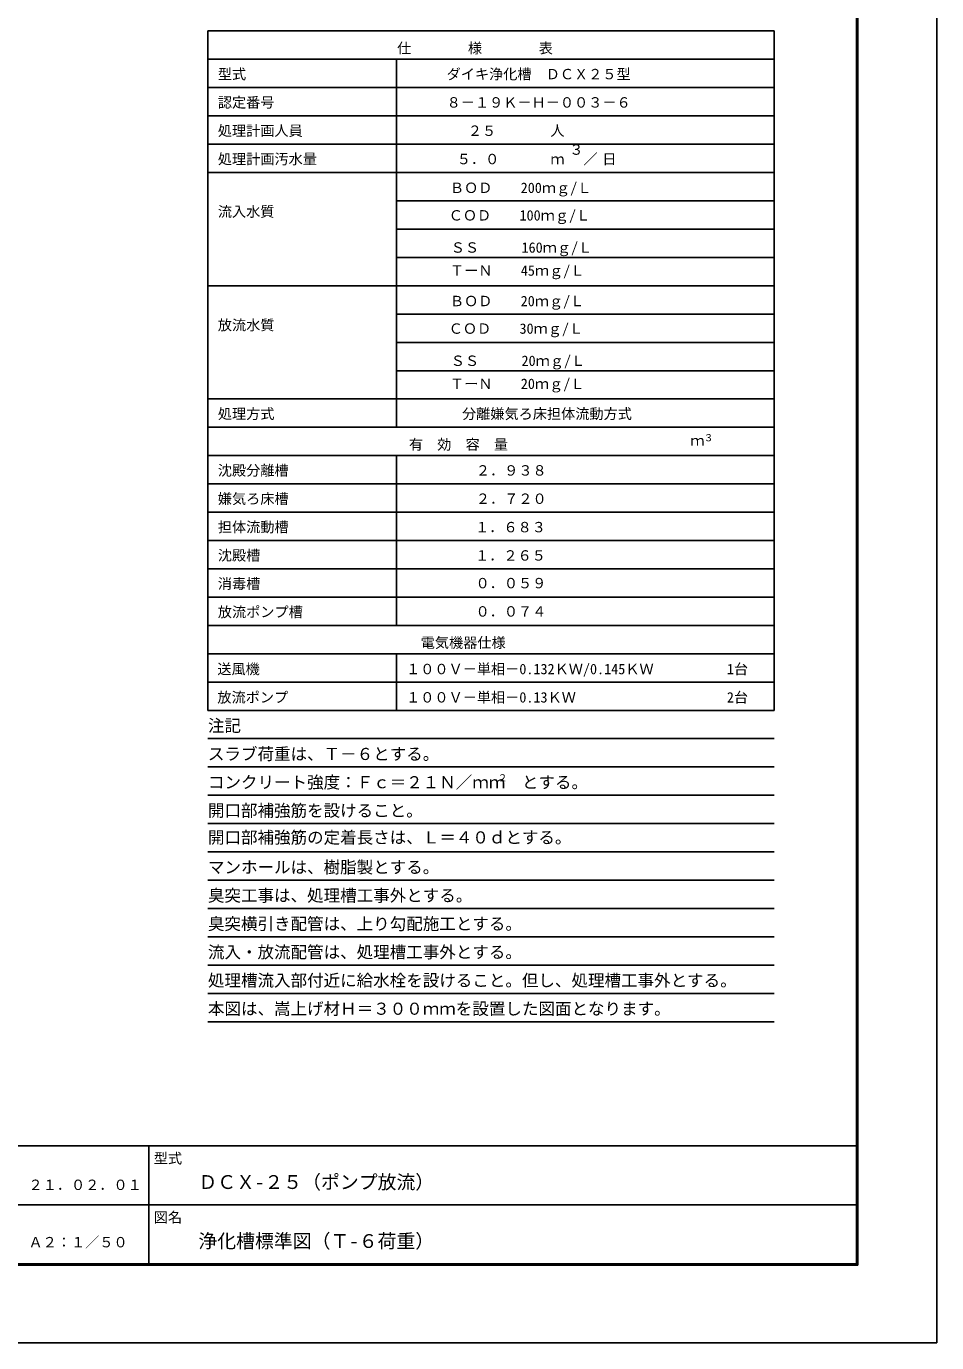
# Model space of a CAD drawing. Units: millimetres, scale not verified. Extents: x -14850 to 14850, y -10500 to 10500.
# Drawn here: x 5202 to 14850, y -10500 to 3451 of the extents above; entities that cross this region are included whole.
import ezdxf
from ezdxf.enums import TextEntityAlignment as Align

# ---------------------------------------------------------------- set-up
doc = ezdxf.new("R2010")
doc.units = ezdxf.units.MM
doc.header["$LTSCALE"] = 50
for name, color, linetype, lineweight in [('0-6_0-7', 4, 'Continuous', 25), ('0-8_図面枠', 7, 'Continuous', 25), ('0-9_Axis_waku', 7, 'Continuous', 25), ('0-A_水管', 3, 'Continuous', 25)]:
    doc.layers.add(name, color=color, linetype=linetype, lineweight=lineweight)
doc.styles.add('ＭＳ ゴシック', font='')
doc.styles.get('ＭＳ ゴシック').set_extended_font_data('MS Gothic')

msp = doc.modelspace()

# ---------------------------------------------------------------- linework, layer by layer
at = {"layer": '0-6_0-7', "color": 3}
for p, q in [((7126.31, 3401.35), (13126.32, 3401.35)), ((7126.31, -3798.68), (7126.31, 3401.35)), ((13126.32, 3401.35), (13126.32, -3798.68)), ((7126.31, 3101.34), (13126.32, 3101.34)), ((9126.31, 3101.34), (9126.31, -798.68)), ((7126.31, 2801.34), (13126.32, 2801.34)), ((7126.31, 2501.35), (13126.32, 2501.35)), ((7126.31, 2201.35), (13126.32, 2201.35)), ((7126.31, 1901.35), (13126.32, 1901.35)), ((9126.31, 1601.34), (13126.32, 1601.34)), ((9126.31, 1301.34), (13126.32, 1301.34)), ((9126.31, 1001.34), (13126.32, 1001.34)), ((7126.31, 701.33), (13126.32, 701.33)), ((9126.31, 401.33), (13126.32, 401.33)), ((9126.31, 101.33), (13126.32, 101.33)), ((9126.31, -198.68), (13126.32, -198.68)), ((13126.32, -498.68), (7126.31, -498.68)), ((13126.32, -798.68), (7126.31, -798.68)), ((7126.31, -1098.68), (13126.32, -1098.68)), ((9126.31, -1098.68), (9126.31, -2898.67)), ((7126.31, -1398.68), (13126.32, -1398.68)), ((7126.31, -1698.68), (13126.32, -1698.68)), ((7126.31, -1998.68), (13126.32, -1998.68)), ((7126.31, -2298.68), (13126.32, -2298.68)), ((7126.31, -2598.67), (13126.32, -2598.67)), ((7126.31, -2898.67), (13126.32, -2898.67)), ((7126.31, -3198.67), (13126.32, -3198.67)), ((9126.31, -3198.67), (9126.31, -3798.68)), ((7126.31, -3498.67), (13126.32, -3498.67)), ((13126.32, -3798.68), (7126.31, -3798.68))]:
    msp.add_line(p, q, dxfattribs=at)
at = {"layer": '0-8_図面枠'}
msp.add_lwpolyline([(-14850, -10500), (14850, -10500), (14850, 10500), (-14850, 10500)], close=True, dxfattribs=at)
at = {"layer": '0-9_Axis_waku'}
for p, q in [((14011, -9676.01), (14011, 9626)), ((14012, -9677.01), (14012, 9627)), ((14013, -9678.01), (14013, 9628)), ((14014, -9679.01), (14014, 9629)), ((14000, -9665), (14000, 9615)), ((14001, -9666.01), (14001, 9616)), ((14002, -9667.01), (14002, 9617)), ((14003, -9668.01), (14003, 9618)), ((14004, -9669.01), (14004, 9619)), ((14005, -9670.01), (14005, 9620)), ((14006, -9671.01), (14006, 9621)), ((14007, -9672.01), (14007, 9622)), ((14008, -9673.01), (14008, 9623)), ((14009, -9674.01), (14009, 9624)), ((14010, -9675.01), (14010, 9625)), ((-12950, -8415), (14000, -8415)), ((6499.99, -9665), (6499.99, -8415)), ((399.99, -9040), (13999.99, -9040)), ((14014, -9679.01), (-12964, -9679.01)), ((14013, -9678.01), (-12963, -9678.01)), ((14012, -9677.01), (-12962, -9677.01)), ((14011, -9676.01), (-12961, -9676.01)), ((14010, -9675.01), (-12960, -9675.01)), ((14009, -9674.01), (-12959, -9674.01)), ((14008, -9673.01), (-12958, -9673.01)), ((14007, -9672.01), (-12957, -9672.01)), ((14006, -9671.01), (-12956, -9671.01)), ((14005, -9670.01), (-12955, -9670.01)), ((14004, -9669.01), (-12954, -9669.01)), ((14003, -9668.01), (-12953, -9668.01)), ((14002, -9667.01), (-12952, -9667.01)), ((14001, -9666.01), (-12951, -9666.01)), ((-12950, -9665), (14000, -9665))]:
    msp.add_line(p, q, dxfattribs=at)
at = {"layer": '0-A_水管'}
for p, q in [((13126.32, -4098.68), (7126.31, -4098.68)), ((13126.32, -4398.68), (7126.31, -4398.68)), ((13126.32, -4698.68), (7126.31, -4698.68)), ((13126.32, -4998.69), (7126.31, -4998.69)), ((13126.32, -5298.69), (7126.31, -5298.69)), ((13126.32, -5298.69), (7126.31, -5298.69)), ((13126.32, -5598.69), (7126.31, -5598.69)), ((13126.32, -5898.69), (7126.31, -5898.69)), ((13126.32, -6198.7), (7126.31, -6198.7)), ((13126.32, -6498.7), (7126.31, -6498.7)), ((13126.32, -6798.7), (7126.31, -6798.7)), ((13126.32, -7098.7), (7126.31, -7098.7))]:
    msp.add_line(p, q, dxfattribs=at)

# ---------------------------------------------------------------- texts
at = {"layer": '0-6_0-7', "style": 'ＭＳ ゴシック'}
for s, height, p in [('仕\u3000\u3000\u3000\u3000様\u3000\u3000\u3000\u3000表', 110, (9131.31, 3131.35)), ('型式', 110, (7231.31, 2856.34)), ('ダイキ浄化槽\u3000ＤＣＸ２５型', 110, (9656.31, 2856.34)), ('認定番号', 110, (7231.31, 2556.34)), ('８－１９Ｋ－Ｈ－００３－６', 110, (9656.31, 2556.34)), ('処理計画人員\u3000', 110, (7231.31, 2256.34)), ('２５', 110, (9881.32, 2256.34)), ('人', 110, (10756.32, 2256.34)), ('処理計画汚水量', 110, (7231.31, 1956.34)), ('５．０', 110, (9763.95, 1956.34)), ('３', 110, (10956.31, 2056.35)), ('／', 110, (11106.32, 1956.34)), ('日', 110, (11306.32, 1956.34)), ('ｍ', 110, (10756.32, 1956.34)), ('ＢＯＤ\u3000\u3000200ｍｇ/Ｌ', 110, (9690.74, 1651.36)), ('流入水質', 110, (7231.31, 1399.39)), ('ＣＯＤ\u3000\u3000100ｍｇ/Ｌ', 110, (9678.32, 1359.46)), ('ＳＳ\u3000\u3000\u3000160ｍｇ/Ｌ', 110, (9699.81, 1018.64)), ('ＴーＮ\u3000\u300045ｍｇ/Ｌ', 110, (9692.14, 774.54)), ('ＢＯＤ\u3000\u300020ｍｇ/Ｌ', 110, (9690.74, 451.35)), ('放流水質', 110, (7231.31, 196.67)), ('ＣＯＤ\u3000\u300030ｍｇ/Ｌ', 110, (9678.32, 159.45)), ('ＳＳ\u3000\u3000\u300020ｍｇ/Ｌ', 110, (9699.81, -181.37)), ('ＴーＮ\u3000\u300020ｍｇ/Ｌ', 110, (9692.14, -425.48)), ('処理方式\u3000\u3000\u3000', 110, (7231.31, -743.68)), ('分離嫌気ろ床担体流動方式', 110, (9819.39, -743.68)), ('有\u3000効\u3000容\u3000量', 110, (9256.32, -1068.68)), ('ｍ', 110, (12239.72, -1027.39)), ('３', 73.31, (12381.31, -968.68)), ('沈殿分離槽', 110, (7231.31, -1343.68)), ('２．９３８', 110, (9966.22, -1343.68)), ('嫌気ろ床槽', 110, (7231.31, -1643.69)), ('２．７２０', 110, (9966.22, -1643.68)), ('担体流動槽', 110, (7231.31, -1943.69)), ('１．６８３', 110, (9958.11, -1944.89)), ('沈殿槽', 110, (7231.31, -2243.68)), ('１．２６５', 110, (9958.11, -2244.89)), ('消毒槽', 110, (7231.31, -2543.68)), ('０．０５９', 110, (9962.72, -2538.12)), ('放流ポンプ槽', 110, (7231.31, -2843.68)), ('０．０７４', 110, (9962.72, -2838.12)), ('電気機器仕様', 110, (9381.32, -3168.68)), ('送風機', 110, (7226.32, -3448.67)), ('１００Ｖ－単相－0.132ＫＷ/0.145ＫＷ', 110, (9226.32, -3448.67)), ('1台', 110, (12626.32, -3448.67)), ('放流ポンプ', 110, (7226.32, -3748.68)), ('１００Ｖ－単相－0.13ＫＷ', 110, (9226.32, -3748.68)), ('2台', 110, (12626.32, -3748.68))]:
    msp.add_text(s, height=height, dxfattribs=at).set_placement(p, align=Align.BOTTOM_LEFT)
at = {"layer": '0-9_Axis_waku', "style": 'ＭＳ ゴシック'}
for s, height, p in [('型式', 110, (6552.45, -8633.97)), ('２１．０２．０１', 110, (5224.99, -8915)), ('ＤＣＸ-２５（ポンプ放流）', 146.6, (7024.99, -8915)), ('図名', 110, (6552.45, -9258.97)), ('浄化槽標準図（Ｔ-６荷重）', 146.6, (7024.99, -9540)), ('Ａ２：１／５０', 110, (5224.99, -9522.9))]:
    msp.add_text(s, height=height, dxfattribs=at).set_placement(p, align=Align.BOTTOM_LEFT)
at = {"layer": '0-A_水管', "color": 4, "style": 'ＭＳ ゴシック'}
for s, height, p in [('注記', 128.4, (7126.31, -4063.35)), ('スラブ荷重は、Ｔ－６とする。', 128.4, (7126.31, -4363.36)), ('コンクリート強度：Ｆｃ＝２１Ｎ／ｍｍ\u3000とする。', 128.4, (7126.31, -4663.36)), ('２', 73.31, (10198.36, -4573.15)), ('開口部補強筋を設けること。', 128.4, (7126.31, -4963.36)), ('開口部補強筋の定着長さは、Ｌ＝４０ｄとする。', 128.4, (7126.31, -5248.01)), ('マンホールは、樹脂製とする。', 128.4, (7126.31, -5563.37)), ('臭突工事は、処理槽工事外とする。', 128.4, (7126.31, -5863.37)), ('臭突横引き配管は、上り勾配施工とする。', 128.4, (7126.31, -6163.37)), ('流入・放流配管は、処理槽工事外とする。', 128.4, (7126.31, -6463.37)), ('処理槽流入部付近に給水栓を設けること。但し、処理槽工事外とする。', 128.4, (7126.31, -6763.37)), ('本図は、嵩上げ材Ｈ＝３００ｍｍを設置した図面となります。', 128.4, (7126.31, -7063.37))]:
    msp.add_text(s, height=height, dxfattribs=at).set_placement(p, align=Align.BOTTOM_LEFT)

doc.saveas('drawing.dxf')
